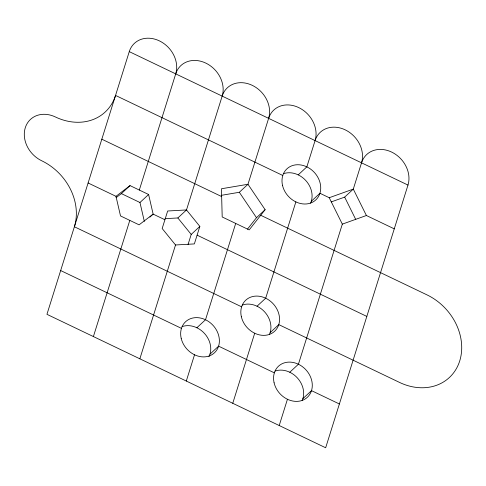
<?xml version="1.0" encoding="UTF-8"?>
<svg xmlns="http://www.w3.org/2000/svg" width="486" height="486" viewBox="0 0 486 486"><rect width="100%" height="100%" fill="white"/><g stroke="black" fill="none" stroke-linecap="round" stroke-linejoin="round"><path stroke-width="0.73" d="M139.312 190.05L175.719 73.872A26.517 22.052 47.2 0 0 159.353 40.86A26.517 22.052 47.2 0 0 129.264 51.631L46.942 314.327L325.663 447.764L407.985 185.075A26.517 22.052 47.2 0 0 391.619 152.063A26.517 22.052 47.2 0 0 361.535 162.834L353.298 189.103L344.665 197.116L331.215 201.927M93.397 336.567L129.805 220.383M139.853 358.808L175.525 244.974L162.172 228.511L167.664 210.997L186.496 209.946L199.849 226.409L194.357 243.917L175.525 244.974M175.719 73.872A26.517 22.052 47.2 0 1 205.803 63.101A26.517 22.052 47.2 0 1 222.175 96.113L186.496 209.946L177.864 217.959L165.052 218.67M188.046 244.519L191.211 234.416L199.849 226.409M186.302 381.042L194.534 354.774M235.698 223.432L205.511 319.752L196.873 327.758M222.175 96.113A26.517 22.052 47.2 0 1 252.258 85.342A26.517 22.052 47.2 0 1 268.624 118.353L247.969 184.273L239.331 192.28L221.646 195.281M232.758 403.283L254.707 333.232M295.871 201.89L265.684 298.21L257.045 306.216M268.624 118.353A26.517 22.052 47.2 0 1 298.714 107.582A26.517 22.052 47.2 0 1 315.08 140.594L306.848 166.862L298.21 174.875M279.213 425.523L287.445 399.255M311.301 201.283L319.94 193.27L329.229 197.717L342.326 224.131L298.416 364.233L289.784 372.24M247.477 229.131L256.487 217.698L265.125 209.685L247.969 184.273L221.44 188.768L222.199 216.969L249.197 229.896L265.125 209.685M116.118 197.632L121.385 193.616L130.017 185.603L148.601 194.497L153.139 214.113L164.918 219.757M144.336 221.397L139.962 202.51L148.601 194.497M149.901 217.12L153.139 214.113L139.093 224.836L120.516 215.936L115.978 196.32L88.106 182.979M209.97 354.166L218.603 346.16L274.347 372.847M270.143 332.624L278.782 324.618L399.559 382.439A53.035 44.105 47.2 0 0 459.732 360.898A53.035 44.105 47.2 0 0 427 294.88L260.721 215.274M302.875 398.648L311.514 390.641L339.386 403.981M115.978 196.32L130.017 185.603M329.229 197.717L353.298 189.103L366.395 215.511L394.268 228.857M342.326 224.131L366.395 215.511M129.264 51.631L407.985 185.075M282.779 175.476L115.546 95.414A53.035 44.105 47.2 0 1 55.374 116.956A26.517 22.052 47.2 0 0 25.284 127.727A26.517 22.052 47.2 0 0 41.65 160.738A53.035 44.105 47.2 0 1 74.382 226.762L241.615 306.824M101.823 139.196L221.646 196.563M121.385 193.616L139.962 202.51M197.103 235.163L366.827 316.422M60.665 270.544L181.442 328.366M177.864 217.959L191.211 234.416M239.331 192.28L256.487 217.698M344.665 197.116L355.74 219.459M315.08 140.594A26.517 22.052 47.2 0 1 345.163 129.823A26.517 22.052 47.2 0 1 361.535 162.834M283.466 173.709A21.214 17.642 47.2 0 1 305.724 180.464A21.214 17.642 47.2 0 1 310.572 203.184M275.033 371.079A21.214 17.642 47.2 0 1 297.298 377.835A21.214 17.642 47.2 0 1 302.146 400.555M242.301 305.056A21.214 17.642 47.2 0 1 264.566 311.812A21.214 17.642 47.2 0 1 269.408 334.532M182.129 326.598A21.214 17.642 47.2 0 1 204.661 333.651A21.214 17.642 47.2 0 1 208.944 356.681M274.092 382.798A21.214 17.642 47.2 0 0 306.277 398.204A21.214 17.642 47.2 0 0 298.416 364.233A21.214 17.642 47.2 0 0 274.092 382.798M282.524 185.427A21.214 17.642 47.2 0 0 314.709 200.833A21.214 17.642 47.2 0 0 306.848 166.862A21.214 17.642 47.2 0 0 282.524 185.427M181.187 338.317A21.214 17.642 47.2 0 0 213.372 353.723A21.214 17.642 47.2 0 0 205.511 319.752A21.214 17.642 47.2 0 0 181.187 338.317M241.36 316.775A21.214 17.642 47.2 0 0 273.545 332.181A21.214 17.642 47.2 0 0 265.684 298.21A21.214 17.642 47.2 0 0 241.36 316.775"/></g></svg>
